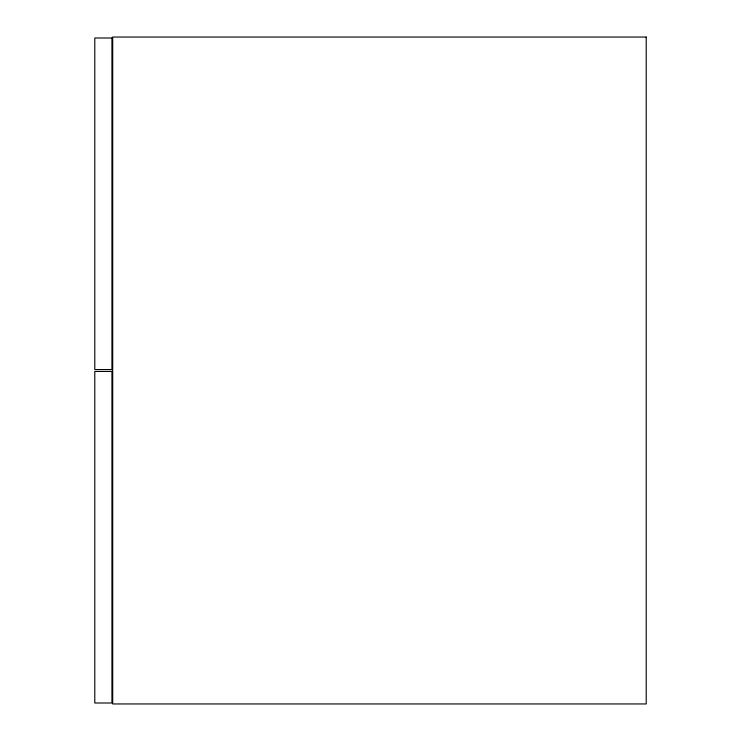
<?xml version="1.0" encoding="UTF-8"?>
<svg xmlns="http://www.w3.org/2000/svg" width="741" height="741" viewBox="0 0 741 741"><rect width="100%" height="100%" fill="white"/><g stroke="black" fill="none" stroke-linecap="round" stroke-linejoin="round"><path stroke-width="1.11" d="M646.217 37.05L112.697 37.05L112.697 703.95L646.217 703.95L646.217 37.05M111.937 38.004L94.783 38.004L94.783 369.546L111.937 369.546L111.937 38.004M111.937 371.454L94.783 371.454L94.783 702.996L111.937 702.996L111.937 371.454"/></g></svg>
